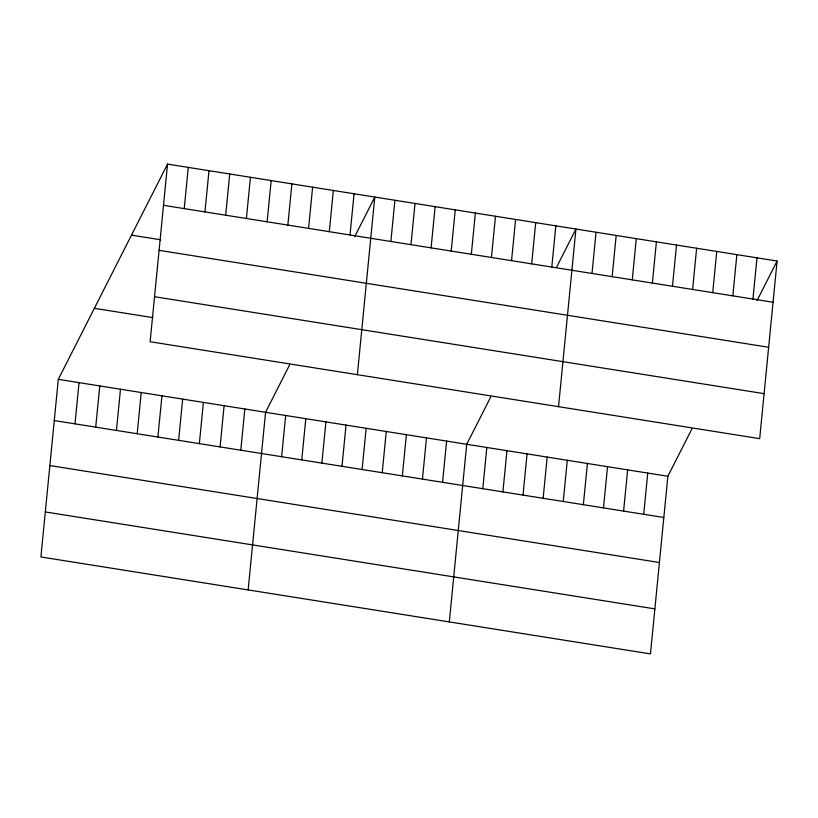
<?xml version="1.0" encoding="UTF-8"?>
<svg xmlns="http://www.w3.org/2000/svg" width="818" height="818" viewBox="0 0 818 818"><rect width="100%" height="100%" fill="white"/><g stroke="black" fill="none" stroke-linecap="round" stroke-linejoin="round"><path stroke-width="1.23" d="M167.547 164.101L150.123 341.73L759.687 438.663L777.1 261.034L167.547 164.101L58.313 379.337L40.9 556.966L650.453 653.899L667.877 476.27L691.905 428.918M75 423.847L79.039 382.63M95.726 427.149L99.765 385.932M116.453 430.442L120.491 389.225M137.179 433.734L141.217 392.517M157.894 437.037L161.944 395.82M184.224 208.621L188.273 167.404M178.621 440.329L182.67 399.112M204.95 211.913L208.989 170.696M199.347 443.622L203.396 402.405M225.676 215.206L229.715 173.989M220.073 446.925L224.112 405.708M246.402 218.508L250.441 177.291M240.799 450.217L244.838 409M267.128 221.801L271.167 180.584M248.151 589.921L265.564 412.292L289.592 364.94M287.854 225.093L291.893 183.876M281.637 456.71L285.676 415.493M308.58 228.396L312.619 187.179M301.75 459.91L305.799 418.693M329.306 231.688L333.345 190.471M321.873 463.111L325.912 421.894M350.022 234.981L354.071 193.764M341.985 466.311L346.024 425.094M357.374 374.685L374.797 197.066L354.767 236.525M362.098 469.512L366.147 428.284M390.871 241.474L394.91 200.257M382.221 472.702L386.26 431.485M410.984 244.674L415.023 203.457M402.333 475.902L406.372 434.685M431.096 247.874L435.135 206.657M422.446 479.103L426.485 437.886M451.209 251.075L455.258 209.858M442.558 482.303L446.608 441.086M471.332 254.275L475.37 213.058M449.307 621.905L466.72 444.286L490.749 396.934M491.444 257.476L495.483 216.259M482.794 488.704L486.833 447.487M511.557 260.666L515.596 219.449M502.906 491.894L506.945 450.677M531.669 263.866L535.718 222.649M523.019 495.094L527.068 453.878M551.792 267.067L555.831 225.85M543.142 498.295L547.181 457.078M558.53 406.679L575.944 229.05L556.496 267.384M563.254 501.495L567.293 460.278M592.017 273.468L596.066 232.251M583.367 504.696L587.416 463.479M612.14 276.668L616.179 235.451M603.49 507.896L607.529 466.679M632.253 279.868L636.292 238.641M623.602 511.086L627.641 469.869M652.365 283.059L656.404 241.842M643.715 514.287L647.754 473.07M672.478 286.259L676.527 245.042M692.601 289.46L696.639 248.243M712.713 292.66L716.752 251.443M732.826 295.86L736.865 254.643M752.938 299.061L756.987 257.844M757.079 300.492L777.1 261.034M163.498 205.318L773.061 302.251M131.504 235.134L160.757 239.786M159.091 250.339L768.644 347.272M154.541 296.719L764.094 393.652M94.356 308.314L152.874 317.619M58.313 379.337L667.877 476.27M54.274 420.554L663.827 517.487M49.857 465.565L659.42 562.508M45.317 511.945L654.87 608.878"/></g></svg>
